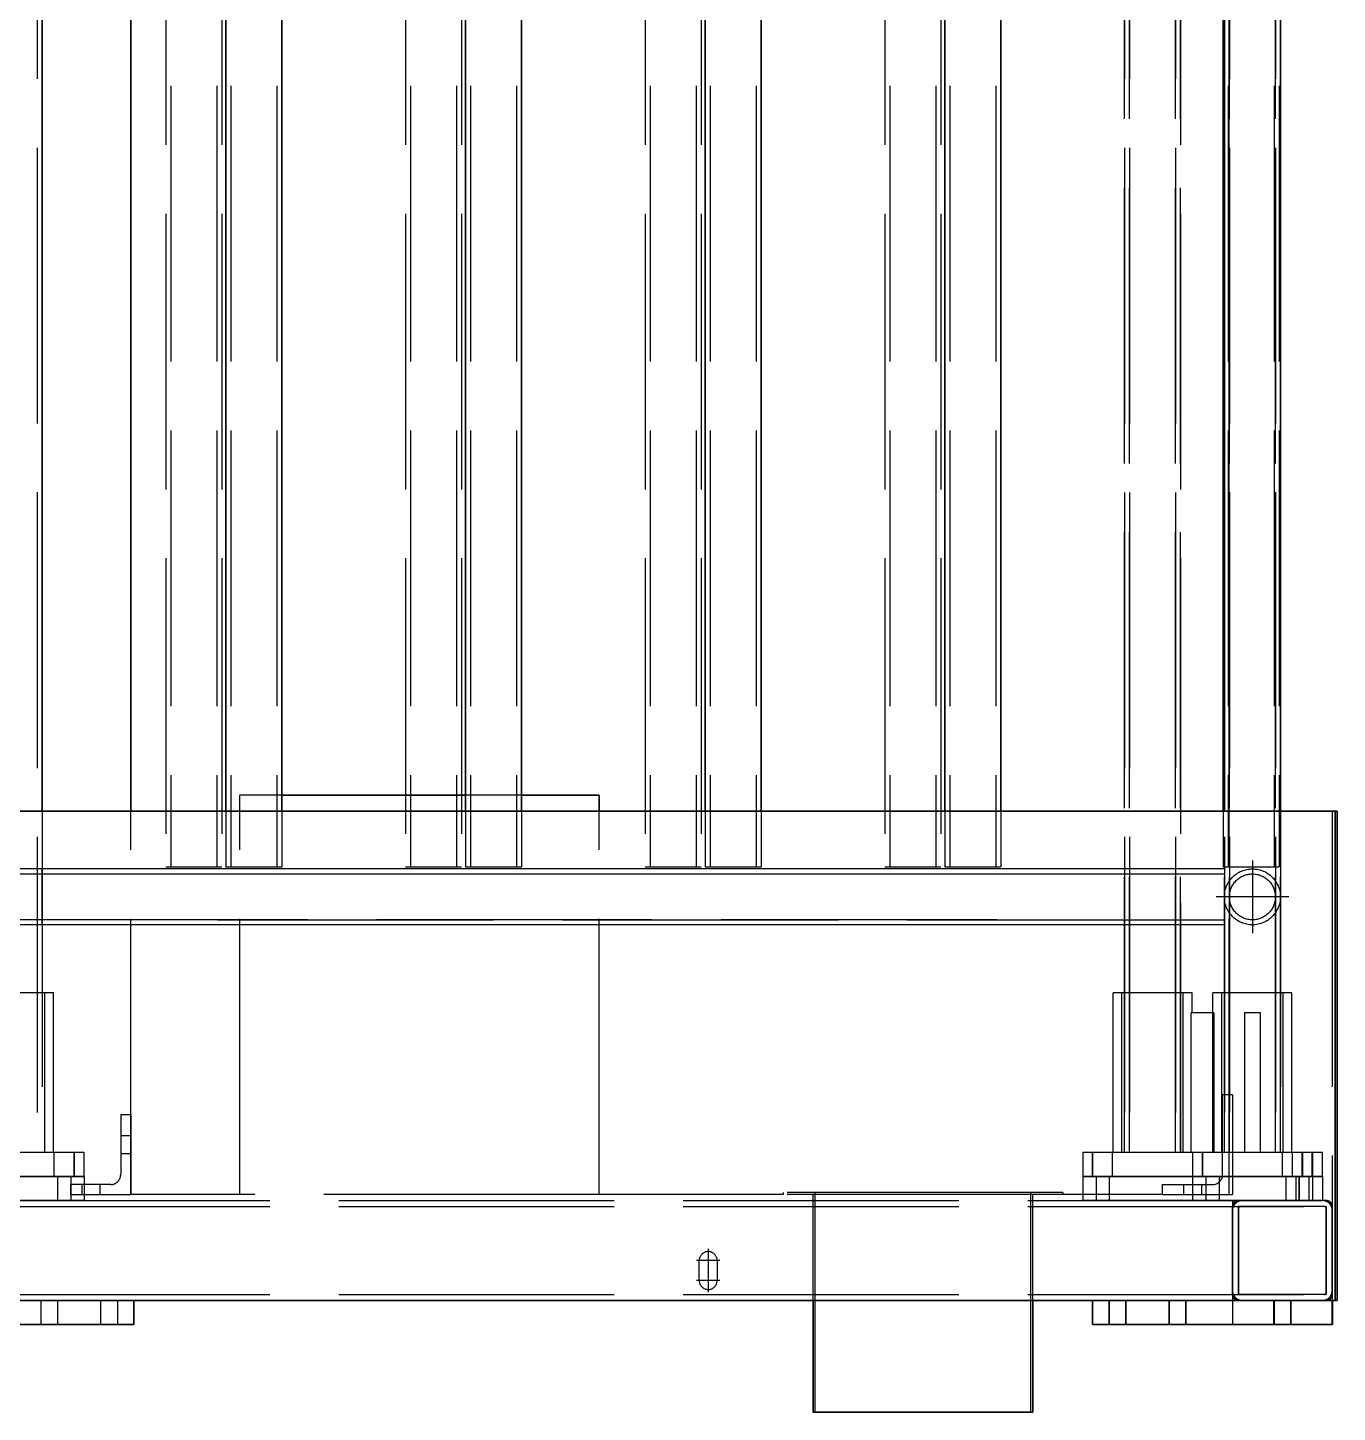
# Model space of a CAD drawing. Header units: millimetres. Extents: x -73083 to 81340, y -6859 to 6812.
# Drawn here: x -66252 to -65596, y -3102 to -2409 of the extents above; entities that cross this region are included whole.
import ezdxf

# ---------------------------------------------------------------- set-up
doc = ezdxf.new("R2010")
doc.units = ezdxf.units.MM
doc.linetypes.add('AM_ISO02W050', pattern=[7.5, 6, -1.5])
doc.linetypes.add('AM_ISO08W050', pattern=[18, 12, -1.5, 3, -1.5])
doc.layers.add('AM_7', color=2, linetype='AM_ISO08W050', lineweight=25)
doc.layers.add('AM_HID', color=1, linetype='AM_ISO02W050', lineweight=25)

msp = doc.modelspace()

# ---------------------------------------------------------------- linework, layer by layer
at = {"color": 7, "lineweight": 35, "ltscale": 23}
for p, q in [((-66152.97857, -1747.64636), (-66152.97759, -2800.67785)), ((-66124.97857, -1747.64636), (-66124.97759, -2800.67785)), ((-66032.97857, -1747.64636), (-66032.97759, -2800.67785)), ((-66004.97857, -1747.64636), (-66004.97759, -2800.67785)), ((-65912.97857, -1747.64611), (-65912.97759, -2800.67736)), ((-65884.97857, -1747.64611), (-65884.97759, -2800.67736)), ((-65792.97857, -1747.64611), (-65792.97759, -2800.67736)), ((-65764.97857, -1747.64611), (-65764.97759, -2800.67736)), ((-66200.60503, -2800.67687), (-66200.60625, -1811.66882)), ((-66244.97759, -1848.79504), (-66244.97686, -2588.6466)), ((-65653.61992, -1848.79455), (-65653.61919, -2800.67687)), ((-65652.98052, -2800.67736), (-65652.98125, -1848.79455)), ((-65652.97661, -2800.67736), (-65652.97759, -1848.79455)), ((-65624.97759, -1848.79455), (-65624.97661, -2800.67736)), ((-65624.97539, -2800.67687), (-65624.97637, -1848.7926)), ((-65624.97539, -2800.67687), (-65624.97637, -1848.7926)), ((-65624.96904, -2800.6759), (-65624.96978, -1848.79187)), ((-65624.96904, -2800.6759), (-65624.96978, -1848.79187)), ((-65624.96245, -2800.67492), (-65624.96343, -1848.79113)), ((-65624.96245, -2800.67492), (-65624.96343, -1848.79113)), ((-65624.9561, -2800.67443), (-65624.95684, -1848.7904)), ((-66244.97686, -2588.6466), (-66244.97686, -2591.1466)), ((-66244.97686, -2591.1466), (-66244.97686, -2616.1466)), ((-66244.97686, -2616.1466), (-66244.97686, -2618.6466)), ((-66244.97686, -2618.6466), (-66244.97661, -2800.67785)), ((-66032.97783, -2792.67687), (-66124.97783, -2792.67687)), ((-65965.96856, -2792.67687), (-66004.97783, -2792.67687)), ((-65965.96856, -2800.67736), (-65965.96856, -2792.67687)), ((-65597.46123, -2800.67736), (-66267.46148, -2800.67785)), ((-65596.4561, -2800.67736), (-65597.46392, -2800.67736)), ((-65597.46123, -2800.67736), (-65597.46099, -3045.67736)), ((-65596.4561, -2800.67736), (-65596.45562, -3045.67736)), ((-66267.46123, -3045.67785), (-65597.46099, -3045.67736)), ((-66198.96563, -3045.6715), (-66198.96563, -3057.6715)), ((-65858.96172, -3101.66955), (-65858.96172, -3045.67004)), ((-65748.96172, -3101.66955), (-65748.96172, -3045.67004)), ((-65718.96758, -3045.67004), (-65718.96758, -3057.67004)), ((-65598.96758, -3045.66955), (-65598.96758, -3057.66955)), ((-65598.96099, -3045.67736), (-65597.46099, -3045.67736)), ((-65598.94194, -3057.68078), (-65598.94194, -3045.68078)), ((-65596.45562, -3045.67736), (-65597.46367, -3045.67736)), ((-66198.96563, -3057.6715), (-66268.96563, -3057.67199)), ((-65598.96758, -3057.66955), (-65718.96758, -3057.67004)), ((-65718.94194, -3057.68078), (-65648.9666, -3057.68078)), ((-65598.96611, -3057.68078), (-65598.94194, -3057.68078)), ((-65748.96172, -3101.66955), (-65858.96172, -3101.66955))]:
    msp.add_line(p, q, dxfattribs=at)
at = {"layer": 'AM_7', "ltscale": 23}
for p, q in [((-65638.98027, -2825.44641), (-65638.98027, -2861.84631)), ((-65620.78032, -2843.6466), (-65657.18023, -2843.6466)), ((-65911.45562, -3019.82775), (-65911.45562, -3031.52746)), ((-65905.60576, -3025.67785), (-65917.30571, -3025.67785)), ((-65905.60576, -3035.67785), (-65917.30571, -3035.67785)), ((-65911.45562, -3029.82775), (-65911.45562, -3041.52746))]:
    msp.add_line(p, q, dxfattribs=at)
at = {"layer": 'AM_HID', "ltscale": 23}
for p, q in [((-66180.45806, -1747.67077), (-66180.45708, -2828.67102)), ((-66157.45806, -1747.67077), (-66157.45708, -2828.67053)), ((-66150.47857, -1747.64636), (-66150.47759, -2828.6466)), ((-66127.47857, -1747.64636), (-66127.47759, -2828.6466)), ((-66060.45806, -1747.67053), (-66060.45708, -2828.67053)), ((-66037.45806, -1747.67053), (-66037.45708, -2828.67053)), ((-66030.47857, -1747.64636), (-66030.47759, -2828.6466)), ((-66007.47857, -1747.64636), (-66007.47759, -2828.64611)), ((-65940.45806, -1747.67053), (-65940.45708, -2828.67053)), ((-65917.45806, -1747.67053), (-65917.45708, -2828.67053)), ((-65910.47857, -1747.64611), (-65910.47759, -2828.64611)), ((-65887.47857, -1747.64611), (-65887.47759, -2828.64611)), ((-65820.45806, -1747.67053), (-65820.45708, -2828.67053)), ((-65797.45806, -1747.67028), (-65797.45708, -2828.67053)), ((-65790.47857, -1747.64611), (-65790.47759, -2828.64611)), ((-65767.47857, -1747.64611), (-65767.47759, -2828.64611)), ((-65653.61919, -1747.64807), (-65653.61821, -2828.64807)), ((-65653.61846, -1747.6488), (-65653.61748, -2828.64855)), ((-65653.61773, -1747.64953), (-65653.61675, -2828.64953)), ((-65653.61675, -1747.65026), (-65653.61577, -2828.65051)), ((-65653.61528, -1747.65197), (-65653.61431, -2828.65197)), ((-65653.61431, -1747.6527), (-65653.61333, -2828.65295)), ((-65653.61357, -1747.65344), (-65653.6126, -2828.65344)), ((-65653.61284, -1747.65417), (-65653.61187, -2828.65441)), ((-65653.61187, -1747.65515), (-65653.61089, -2828.6549)), ((-65653.61113, -1747.65588), (-65653.61016, -2828.65588)), ((-65653.6104, -1747.65661), (-65653.60942, -2828.65637)), ((-65653.60869, -1747.65832), (-65653.60772, -2828.65832)), ((-65653.60796, -1747.65905), (-65653.60698, -2828.6593)), ((-65653.60698, -1747.65979), (-65653.60601, -2828.65979)), ((-65653.60625, -1747.66052), (-65653.60527, -2828.66076)), ((-65653.60552, -1747.66125), (-65653.60454, -2828.66125)), ((-65653.60479, -1747.66198), (-65653.60381, -2828.66223)), ((-65653.60381, -1747.66296), (-65653.60283, -2828.66271)), ((-65653.6021, -1747.66467), (-65653.60112, -2828.66467)), ((-65653.60137, -1747.6654), (-65653.60039, -2828.66516)), ((-65653.60064, -1747.66613), (-65653.59966, -2828.66613)), ((-65653.5999, -1747.66687), (-65653.59893, -2828.66711)), ((-65653.59893, -1747.6676), (-65653.59795, -2828.6676)), ((-65653.59819, -1747.66833), (-65653.59722, -2828.66857)), ((-65653.59746, -1747.66906), (-65653.59649, -2828.66906)), ((-65651.11992, -1747.64733), (-65651.11895, -2828.64709)), ((-65651.11919, -1747.64807), (-65651.11821, -2828.64807)), ((-65651.11846, -1747.6488), (-65651.11748, -2828.64855)), ((-65651.11773, -1747.64953), (-65651.11675, -2828.64953)), ((-65651.11675, -1747.65026), (-65651.11577, -2828.65051)), ((-65651.11528, -1747.65197), (-65651.11431, -2828.65197)), ((-65651.11431, -1747.6527), (-65651.11333, -2828.65295)), ((-65651.11357, -1747.65344), (-65651.1126, -2828.65344)), ((-65651.11284, -1747.65417), (-65651.11187, -2828.65441)), ((-65651.11187, -1747.65515), (-65651.11089, -2828.6549)), ((-65651.11113, -1747.65588), (-65651.11016, -2828.65588)), ((-65651.1104, -1747.65661), (-65651.10942, -2828.65637)), ((-65651.10869, -1747.65832), (-65651.10772, -2828.65832)), ((-65651.10796, -1747.65905), (-65651.10698, -2828.6593)), ((-65651.10698, -1747.65979), (-65651.10601, -2828.65979)), ((-65651.10625, -1747.66052), (-65651.10527, -2828.66076)), ((-65651.10552, -1747.66125), (-65651.10454, -2828.66125)), ((-65651.10479, -1747.66198), (-65651.10381, -2828.66223)), ((-65651.10381, -1747.66296), (-65651.10283, -2828.66271)), ((-65651.1021, -1747.66467), (-65651.10112, -2828.66467)), ((-65651.10137, -1747.6654), (-65651.10039, -2828.66516)), ((-65651.10064, -1747.66613), (-65651.09966, -2828.66613)), ((-65651.0999, -1747.66687), (-65651.09893, -2828.66711)), ((-65651.09893, -1747.6676), (-65651.09795, -2828.6676)), ((-65651.09819, -1747.66833), (-65651.09722, -2828.66857)), ((-65651.09746, -1747.66906), (-65651.09649, -2828.66906)), ((-65628.11992, -1747.64709), (-65628.11895, -2828.64709)), ((-65628.11919, -1747.64782), (-65628.11821, -2828.64807)), ((-65628.11846, -1747.6488), (-65628.11748, -2828.64855)), ((-65628.11773, -1747.64953), (-65628.11675, -2828.64953)), ((-65628.11675, -1747.65026), (-65628.11577, -2828.65002)), ((-65628.11528, -1747.65197), (-65628.11431, -2828.65197)), ((-65628.11431, -1747.6527), (-65628.11333, -2828.65246)), ((-65628.11357, -1747.65344), (-65628.1126, -2828.65344)), ((-65628.11284, -1747.65417), (-65628.11187, -2828.65441)), ((-65628.11187, -1747.6549), (-65628.11089, -2828.6549)), ((-65628.11113, -1747.65563), (-65628.11016, -2828.65588)), ((-65628.1104, -1747.65661), (-65628.10942, -2828.65637)), ((-65628.10869, -1747.65832), (-65628.10772, -2828.65832)), ((-65628.10796, -1747.65905), (-65628.10698, -2828.6593)), ((-65628.10698, -1747.65979), (-65628.10601, -2828.65979)), ((-65628.10625, -1747.66052), (-65628.10527, -2828.66027)), ((-65628.10552, -1747.66125), (-65628.10454, -2828.66125)), ((-65628.10479, -1747.66198), (-65628.10381, -2828.66223)), ((-65628.10381, -1747.66271), (-65628.10283, -2828.66271)), ((-65628.1021, -1747.66467), (-65628.10112, -2828.66467)), ((-65628.10137, -1747.6654), (-65628.10039, -2828.66516)), ((-65628.10064, -1747.66613), (-65628.09966, -2828.66613)), ((-65628.0999, -1747.66687), (-65628.09893, -2828.66711)), ((-65628.09893, -1747.6676), (-65628.09795, -2828.6676)), ((-65628.09819, -1747.66833), (-65628.09722, -2828.66809)), ((-65628.09746, -1747.66906), (-65628.09649, -2828.66906)), ((-65625.61992, -1747.64709), (-65625.61895, -2828.64709)), ((-65625.61919, -1747.64782), (-65625.61821, -2828.64807)), ((-65625.61846, -1747.6488), (-65625.61748, -2828.64855)), ((-65625.61773, -1747.64953), (-65625.61675, -2828.64953)), ((-65625.61675, -1747.65026), (-65625.61577, -2828.65002)), ((-65625.61528, -1747.65197), (-65625.61431, -2828.65197)), ((-65625.61431, -1747.6527), (-65625.61333, -2828.65246)), ((-65625.61357, -1747.65344), (-65625.6126, -2828.65344)), ((-65625.61284, -1747.65417), (-65625.61187, -2828.65441)), ((-65625.61187, -1747.6549), (-65625.61089, -2828.6549)), ((-65625.61113, -1747.65563), (-65625.61016, -2828.65588)), ((-65625.6104, -1747.65661), (-65625.60942, -2828.65637)), ((-65625.60869, -1747.65832), (-65625.60772, -2828.65832)), ((-65625.60796, -1747.65905), (-65625.60698, -2828.6593)), ((-65625.60698, -1747.65979), (-65625.60601, -2828.65979)), ((-65625.60625, -1747.66052), (-65625.60527, -2828.66027)), ((-65625.60552, -1747.66125), (-65625.60454, -2828.66125)), ((-65625.60479, -1747.66198), (-65625.60381, -2828.66223)), ((-65625.60381, -1747.66271), (-65625.60283, -2828.66271)), ((-65625.6021, -1747.66467), (-65625.60112, -2828.66467)), ((-65625.60137, -1747.6654), (-65625.60039, -2828.66516)), ((-65625.60064, -1747.66613), (-65625.59966, -2828.66613)), ((-65625.5999, -1747.66687), (-65625.59893, -2828.66711)), ((-65625.59893, -1747.6676), (-65625.59795, -2828.6676)), ((-65625.59819, -1747.66833), (-65625.59722, -2828.66809)), ((-65625.59746, -1747.66906), (-65625.59649, -2828.66906)), ((-66247.47759, -1778.6466), (-66247.47661, -2971.6466)), ((-65702.95708, -1778.67028), (-65702.95586, -2971.67004)), ((-65700.45708, -1778.67028), (-65700.45586, -2971.67004)), ((-65700.45586, -2971.67004), (-65700.45708, -1778.67028)), ((-65677.45708, -1778.67028), (-65677.45586, -2971.67004)), ((-65677.45586, -2971.67004), (-65677.45708, -1778.67028)), ((-65674.95586, -2971.67004), (-65674.95708, -1778.67028)), ((-65652.97759, -1778.64587), (-65652.97637, -2971.64611)), ((-65652.97539, -2971.651), (-65652.97637, -1778.651)), ((-65652.97515, -2971.65148), (-65652.97637, -1778.65124)), ((-65652.9688, -2971.65734), (-65652.97002, -1778.65734)), ((-65652.9688, -2971.65734), (-65652.96978, -1778.65759)), ((-65652.96245, -2971.66369), (-65652.96343, -1778.66369)), ((-65652.96221, -2971.66418), (-65652.96343, -1778.66394)), ((-65652.95586, -2971.67004), (-65652.95708, -1778.66979)), ((-65650.48027, -2971.6466), (-65650.48125, -1778.64636)), ((-65650.47759, -1778.64587), (-65650.47637, -2971.64611)), ((-65650.47637, -2971.64611), (-65650.47759, -1778.64587)), ((-65650.47539, -2971.651), (-65650.47637, -1778.651)), ((-65650.47515, -2971.65148), (-65650.47637, -1778.65124)), ((-65650.4688, -2971.65734), (-65650.47002, -1778.65734)), ((-65650.4688, -2971.65734), (-65650.46978, -1778.65759)), ((-65650.46245, -2971.66369), (-65650.46343, -1778.66369)), ((-65650.46221, -2971.66418), (-65650.46343, -1778.66394)), ((-65650.45586, -2971.67004), (-65650.45708, -1778.66979)), ((-65627.48027, -2971.64611), (-65627.48125, -1778.64636)), ((-65627.47759, -1778.64587), (-65627.47637, -2971.64611)), ((-65627.47637, -2971.64611), (-65627.47759, -1778.64587)), ((-65627.47539, -2971.651), (-65627.47637, -1778.651)), ((-65627.47515, -2971.65148), (-65627.47637, -1778.65124)), ((-65627.4688, -2971.65734), (-65627.47002, -1778.65734)), ((-65627.4688, -2971.65734), (-65627.46978, -1778.65759)), ((-65627.46245, -2971.66369), (-65627.46343, -1778.66345)), ((-65627.46221, -2971.66418), (-65627.46343, -1778.66394)), ((-65627.45586, -2971.67004), (-65627.45708, -1778.66979)), ((-65624.98027, -2971.64611), (-65624.98125, -1778.64636)), ((-65624.97637, -2971.64611), (-65624.97759, -1778.64587)), ((-66182.95806, -1811.66687), (-66182.95708, -2828.67102)), ((-66154.95806, -1811.66687), (-66154.95708, -2828.67053)), ((-66062.95806, -1811.66662), (-66062.95708, -2828.67053)), ((-66034.95806, -1811.66662), (-66034.95708, -2828.67053)), ((-65942.95806, -1811.66638), (-65942.95708, -2828.67053)), ((-65914.95806, -1811.66638), (-65914.95708, -2828.67053)), ((-65822.95806, -1811.66638), (-65822.95708, -2828.67053)), ((-65794.95806, -1811.66638), (-65794.95708, -2828.67053)), ((-65702.95586, -2971.67004), (-65702.95684, -1811.66613)), ((-65674.95684, -1811.66613), (-65674.95586, -2971.67004)), ((-65650.60479, -2992.66809), (-65650.60625, -1811.66809)), ((-66145.9688, -2992.67687), (-66145.96856, -2792.67687)), ((-66124.97783, -2792.67687), (-66145.96856, -2792.67687)), ((-66004.97783, -2792.67687), (-66032.97783, -2792.67687)), ((-66244.97661, -2800.67785), (-66244.97661, -2971.6466)), ((-66200.60479, -2992.66906), (-66200.60503, -2800.67687)), ((-66152.97759, -2800.67785), (-66152.97759, -2828.6466)), ((-66124.97759, -2800.67785), (-66124.97759, -2828.6466)), ((-66032.97759, -2800.67785), (-66032.97759, -2828.6466)), ((-66004.97759, -2800.67785), (-66004.97759, -2828.64611)), ((-65965.9688, -2992.67687), (-65965.96856, -2800.67736)), ((-65912.97759, -2800.67736), (-65912.97759, -2828.64611)), ((-65884.97759, -2800.67736), (-65884.97759, -2828.64611)), ((-65792.97759, -2800.67736), (-65792.97759, -2828.64611)), ((-65764.97759, -2800.67736), (-65764.97759, -2828.64611)), ((-65653.61919, -2800.67687), (-65653.61895, -2828.64709)), ((-65652.98027, -2971.6466), (-65652.98052, -2800.67736)), ((-65652.97637, -2971.64611), (-65652.97661, -2800.67736)), ((-65624.97661, -2800.67736), (-65624.97637, -2971.64611)), ((-65624.97515, -2971.65148), (-65624.97539, -2800.67687)), ((-65624.97539, -2971.651), (-65624.97539, -2800.67687)), ((-65624.9688, -2971.65734), (-65624.96904, -2800.6759)), ((-65624.9688, -2971.65734), (-65624.96904, -2800.6759)), ((-65624.96221, -2971.66418), (-65624.96245, -2800.67492)), ((-65624.96245, -2971.66369), (-65624.96245, -2800.67492)), ((-65624.95586, -2971.67004), (-65624.9561, -2800.67443)), ((-65598.96123, -2800.67736), (-65597.46123, -2800.67736)), ((-65598.96123, -2800.67736), (-65598.96099, -3045.67736)), ((-65597.46123, -2800.67736), (-65597.46099, -3045.67736)), ((-66634.9561, -2832.17102), (-66156.9561, -2832.17102)), ((-65702.9561, -2829.67004), (-66272.9793, -2829.67102)), ((-65652.97661, -2829.64611), (-66244.97661, -2829.6466)), ((-66244.97661, -2836.93469), (-66244.97661, -2829.6466)), ((-66244.97661, -2832.1466), (-65766.97661, -2832.14611)), ((-66244.97661, -2855.1466), (-66244.97661, -2832.1466)), ((-66182.95708, -2828.67102), (-66154.95708, -2828.67053)), ((-66156.9561, -2832.17102), (-65702.9561, -2832.17004)), ((-66152.97759, -2828.6466), (-66124.97759, -2828.6466)), ((-66062.95708, -2828.67053), (-66034.95708, -2828.67053)), ((-66032.97759, -2828.6466), (-66004.97759, -2828.64611)), ((-65942.95708, -2828.67053), (-65914.95708, -2828.67053)), ((-65912.97759, -2828.64611), (-65884.97759, -2828.64611)), ((-65822.95708, -2828.67053), (-65794.95708, -2828.67053)), ((-65792.97759, -2828.64611), (-65764.97759, -2828.64611)), ((-65766.97661, -2832.14611), (-65652.97661, -2832.14611)), ((-65702.9561, -2829.67004), (-65702.9561, -2836.95812)), ((-65653.61895, -2828.64709), (-65639.61919, -2828.64709)), ((-65652.97661, -2829.64611), (-65652.97661, -2836.93371)), ((-65639.61919, -2828.64709), (-65625.61895, -2828.64709)), ((-66244.97661, -2857.6466), (-66244.97661, -2836.93469)), ((-65702.9561, -2836.95812), (-65702.9561, -2857.67004)), ((-65652.97661, -2836.93371), (-65652.97661, -2857.64611)), ((-66156.9561, -2855.17102), (-66634.9561, -2855.17102)), ((-65766.97661, -2855.14611), (-66244.97661, -2855.1466)), ((-66156.9561, -2855.17102), (-65702.9561, -2855.17004)), ((-65766.97661, -2855.14611), (-65652.97661, -2855.14611)), ((-65702.9561, -2857.67004), (-66272.9793, -2857.67102)), ((-65652.97661, -2857.64611), (-66244.97661, -2857.6466)), ((-66239.22661, -2891.67004), (-66258.97661, -2891.67053)), ((-66243.62651, -2971.67053), (-66243.62651, -2891.67053)), ((-66239.22661, -2971.67004), (-66239.22661, -2891.67004)), ((-65688.9561, -2891.66955), (-65708.70586, -2891.66955)), ((-65708.70586, -2971.66955), (-65708.70586, -2891.66955)), ((-65704.30596, -2971.66955), (-65704.30596, -2891.66955)), ((-65669.20586, -2891.66955), (-65688.9561, -2891.66955)), ((-65673.60601, -2971.66955), (-65673.60601, -2891.66955)), ((-65669.20586, -2901.66955), (-65669.20586, -2891.66955)), ((-65658.72539, -2971.66809), (-65658.72539, -2891.66809)), ((-65658.7127, -2891.66809), (-65658.72539, -2891.66809)), ((-65658.72515, -2971.66857), (-65658.72539, -2891.66857)), ((-65658.7188, -2971.66809), (-65658.7188, -2891.66809)), ((-65658.7188, -2971.66857), (-65658.7188, -2891.66857)), ((-65658.71245, -2971.66809), (-65658.71245, -2891.66809)), ((-65658.71221, -2971.66809), (-65658.71245, -2891.66809)), ((-65658.71148, -2971.67004), (-65658.71148, -2891.67004)), ((-65658.71123, -2971.67004), (-65658.71123, -2891.67004)), ((-65619.21123, -2891.67004), (-65658.71123, -2891.67004)), ((-65658.70586, -2901.66955), (-65658.70586, -2891.66955)), ((-65654.32524, -2971.66809), (-65654.32549, -2891.66809)), ((-65654.32524, -2971.66857), (-65654.32524, -2891.66857)), ((-65654.3189, -2971.66809), (-65654.3189, -2891.66809)), ((-65654.3189, -2971.66857), (-65654.3189, -2891.66857)), ((-65654.31231, -2971.66809), (-65654.31255, -2891.66809)), ((-65654.31231, -2971.66809), (-65654.31231, -2891.66809)), ((-65654.31133, -2971.67004), (-65654.31157, -2891.67004)), ((-65654.31133, -2971.67004), (-65654.31133, -2891.67004)), ((-65654.30596, -2971.66955), (-65654.30596, -2891.66955)), ((-65623.62529, -2971.66809), (-65623.62529, -2891.66809)), ((-65623.62529, -2971.66857), (-65623.62529, -2891.66857)), ((-65623.61895, -2971.66809), (-65623.61895, -2891.66809)), ((-65623.6187, -2971.66857), (-65623.61895, -2891.66857)), ((-65623.61235, -2971.66809), (-65623.61235, -2891.66809)), ((-65623.61235, -2971.66809), (-65623.61235, -2891.66809)), ((-65623.61138, -2971.67004), (-65623.61138, -2891.67004)), ((-65623.61138, -2971.67004), (-65623.61138, -2891.67004)), ((-65623.60601, -2971.66955), (-65623.60601, -2891.66955)), ((-65619.22539, -2971.66809), (-65619.22539, -2891.66809)), ((-65619.22515, -2971.66857), (-65619.22539, -2891.66857)), ((-65619.2188, -2971.66809), (-65619.2188, -2891.66809)), ((-65619.2188, -2971.66857), (-65619.2188, -2891.66857)), ((-65619.21245, -2971.66809), (-65619.21245, -2891.66809)), ((-65619.21221, -2971.66809), (-65619.21245, -2891.66809)), ((-65619.21148, -2971.67004), (-65619.21148, -2891.67004)), ((-65619.21123, -2971.67004), (-65619.21123, -2891.67004)), ((-65619.20586, -2971.66955), (-65619.20586, -2891.66955)), ((-65658.29668, -2901.66955), (-65669.61528, -2901.66955)), ((-65669.61528, -2971.66955), (-65669.61528, -2901.66955)), ((-65669.61528, -2971.66955), (-65669.61528, -2901.66955)), ((-65658.29668, -2901.66955), (-65658.29668, -2971.66955)), ((-65658.29668, -2971.66955), (-65658.29668, -2901.66955)), ((-65642.97539, -2901.66809), (-65642.97539, -2971.66809)), ((-65642.96196, -2901.66809), (-65642.97539, -2901.66809)), ((-65642.96148, -2901.67004), (-65642.96123, -2971.67004)), ((-65634.96148, -2901.67004), (-65642.96148, -2901.67004)), ((-65634.97539, -2971.66809), (-65634.97539, -2901.66809)), ((-65634.96123, -2971.67004), (-65634.96148, -2901.67004)), ((-65653.94072, -2982.67736), (-65653.94072, -2942.67736)), ((-65648.94072, -2942.67736), (-65653.94072, -2942.67736)), ((-65648.94072, -2942.67736), (-65648.94072, -2992.67736)), ((-66205.60527, -2952.67639), (-66205.60527, -2982.67639)), ((-66200.60527, -2952.67639), (-66205.60527, -2952.67639)), ((-66200.60527, -2952.67639), (-66200.60527, -2992.67639)), ((-66205.60527, -2963.17639), (-66200.60527, -2963.17639)), ((-66205.60527, -2963.17639), (-66200.60527, -2963.17639)), ((-66244.97661, -2971.6466), (-66272.97661, -2971.6466)), ((-66228.97661, -2971.67004), (-66268.96148, -2971.67053)), ((-66243.62651, -2971.67053), (-66258.97661, -2971.67053)), ((-66238.97661, -2983.67004), (-66238.97661, -2971.67004)), ((-66238.97661, -2983.67004), (-66238.97661, -2971.67004)), ((-66223.97661, -2971.67004), (-66228.97661, -2971.67004)), ((-66228.97661, -2971.67004), (-66228.97661, -2983.67004)), ((-66228.97637, -2983.67004), (-66228.97661, -2971.67004)), ((-66228.97661, -2983.67004), (-66228.97661, -2971.67004)), ((-66228.97661, -2983.67004), (-66228.97661, -2971.67004)), ((-66223.97661, -2983.67004), (-66223.97661, -2971.67004)), ((-66205.60527, -2972.17639), (-66200.60527, -2972.17639)), ((-66205.60527, -2972.17639), (-66200.60527, -2972.17639)), ((-65718.95586, -2971.66955), (-65723.95586, -2971.66955)), ((-65723.95586, -2971.66955), (-65723.95586, -2983.66955)), ((-65668.96416, -2971.66955), (-65718.95586, -2971.66955)), ((-65718.95586, -2983.66955), (-65718.95586, -2971.66955)), ((-65718.95586, -2983.66955), (-65718.95586, -2971.66955)), ((-65718.95586, -2971.67004), (-65718.95586, -2983.67004)), ((-65718.95586, -2983.67004), (-65718.95586, -2971.67004)), ((-65708.95586, -2983.66955), (-65708.95586, -2971.66955)), ((-65708.95586, -2983.67004), (-65708.95586, -2971.67004)), ((-65688.95586, -2971.66955), (-65704.30596, -2971.66955)), ((-65674.95586, -2971.67004), (-65702.95586, -2971.67004)), ((-65673.60601, -2971.66955), (-65688.95586, -2971.66955)), ((-65668.96196, -2971.66809), (-65668.97539, -2971.66809)), ((-65668.97539, -2971.66809), (-65668.97539, -2983.66809)), ((-65663.96123, -2971.67004), (-65668.96123, -2971.67004)), ((-65668.96123, -2971.67004), (-65668.96123, -2983.67004)), ((-65663.97539, -2983.66809), (-65663.97539, -2971.66809)), ((-65663.97539, -2983.66809), (-65663.97539, -2971.66809)), ((-65663.97515, -2971.66857), (-65663.97515, -2983.66857)), ((-65663.97515, -2983.66857), (-65663.97515, -2971.66857)), ((-65663.9688, -2983.66809), (-65663.9688, -2971.66809)), ((-65663.9688, -2983.66809), (-65663.9688, -2971.66809)), ((-65663.9688, -2971.66857), (-65663.9688, -2983.66857)), ((-65663.9688, -2983.66857), (-65663.9688, -2971.66857)), ((-65663.96245, -2983.66809), (-65663.96245, -2971.66809)), ((-65663.96245, -2983.66809), (-65663.96245, -2971.66809)), ((-65663.96221, -2971.66857), (-65663.96221, -2983.66857)), ((-65663.96221, -2983.66857), (-65663.96221, -2971.66857)), ((-65663.96148, -2971.67004), (-65663.96148, -2983.67004)), ((-65663.96148, -2983.67004), (-65663.96148, -2971.67004)), ((-65613.96123, -2971.67004), (-65663.96123, -2971.67004)), ((-65663.96123, -2983.67004), (-65663.96123, -2971.67004)), ((-65663.96123, -2983.67004), (-65663.96123, -2971.67004)), ((-65623.61138, -2971.67004), (-65654.31133, -2971.67004)), ((-65653.97539, -2983.66809), (-65653.97539, -2971.66809)), ((-65653.97515, -2983.66857), (-65653.97515, -2971.66857)), ((-65653.9688, -2983.66809), (-65653.9688, -2971.66809)), ((-65653.9688, -2983.66857), (-65653.9688, -2971.66857)), ((-65653.96245, -2983.66809), (-65653.96245, -2971.66809)), ((-65653.96221, -2983.66857), (-65653.96221, -2971.66857)), ((-65653.96148, -2983.67004), (-65653.96148, -2971.67004)), ((-65653.96123, -2983.67004), (-65653.96123, -2971.67004)), ((-65624.97637, -2971.64611), (-65652.97637, -2971.64611)), ((-65623.97539, -2983.66809), (-65623.97539, -2971.66809)), ((-65623.97515, -2983.66857), (-65623.97515, -2971.66857)), ((-65623.9688, -2983.66809), (-65623.9688, -2971.66809)), ((-65623.9688, -2983.66857), (-65623.9688, -2971.66857)), ((-65623.96245, -2983.66809), (-65623.96245, -2971.66809)), ((-65623.96221, -2983.66857), (-65623.96221, -2971.66857)), ((-65623.96148, -2983.67004), (-65623.96148, -2971.67004)), ((-65623.96123, -2983.67004), (-65623.96123, -2971.67004)), ((-65618.95586, -2983.66955), (-65618.95586, -2971.66955)), ((-65618.95586, -2983.66955), (-65618.95586, -2971.66955)), ((-65613.97539, -2971.66809), (-65613.97539, -2983.66809)), ((-65613.97539, -2983.66809), (-65613.97539, -2971.66809)), ((-65613.97515, -2983.66857), (-65613.97515, -2971.66857)), ((-65613.97515, -2983.66857), (-65613.97515, -2971.66857)), ((-65613.9688, -2971.66809), (-65613.9688, -2983.66809)), ((-65613.9688, -2983.66809), (-65613.9688, -2971.66809)), ((-65613.9688, -2983.66857), (-65613.9688, -2971.66857)), ((-65613.9688, -2983.66857), (-65613.9688, -2971.66857)), ((-65613.96245, -2971.66809), (-65613.96245, -2983.66809)), ((-65613.96245, -2983.66809), (-65613.96245, -2971.66809)), ((-65613.96221, -2983.66857), (-65613.96221, -2971.66857)), ((-65613.96221, -2983.66857), (-65613.96221, -2971.66857)), ((-65613.96148, -2983.67004), (-65613.96148, -2971.67004)), ((-65613.96148, -2983.67004), (-65613.96148, -2971.67004)), ((-65608.96123, -2971.67004), (-65613.96123, -2971.67004)), ((-65613.96123, -2971.67004), (-65613.96123, -2983.67004)), ((-65613.96123, -2983.67004), (-65613.96123, -2971.67004)), ((-65608.97539, -2983.66809), (-65608.97539, -2971.66809)), ((-65608.96123, -2983.67004), (-65608.96123, -2971.67004)), ((-65603.95586, -2971.66955), (-65608.95586, -2971.66955)), ((-65608.95586, -2971.66955), (-65608.95586, -2983.66955)), ((-65608.95586, -2983.66955), (-65608.95586, -2971.66955)), ((-65608.95586, -2983.66955), (-65608.95586, -2971.66955)), ((-65608.95586, -2983.67004), (-65608.95586, -2971.67004)), ((-65603.95586, -2983.66955), (-65603.95586, -2971.66955)), ((-66223.96025, -2983.67004), (-66268.96148, -2983.67053)), ((-66268.96148, -2983.67053), (-66228.97661, -2983.67004)), ((-66237.28374, -2983.67053), (-66237.28374, -2995.67053)), ((-66237.28374, -2983.67053), (-66237.28374, -2995.67053)), ((-66230.63677, -2983.67053), (-66230.63677, -2995.67053)), ((-66230.63677, -2983.67053), (-66230.63677, -2995.67053)), ((-66228.97661, -2983.67004), (-66223.97661, -2983.67004)), ((-66223.96025, -2983.67004), (-66223.96025, -2995.67004)), ((-65723.95586, -2983.66955), (-65718.95586, -2983.66955)), ((-65723.95586, -2983.69152), (-65723.95586, -2995.69152)), ((-65603.95586, -2983.69152), (-65723.95586, -2983.69152)), ((-65718.95586, -2983.66955), (-65668.96392, -2983.66955)), ((-65717.27935, -2983.69152), (-65717.27935, -2995.69152)), ((-65717.27935, -2983.69201), (-65717.27935, -2995.69201)), ((-65710.63237, -2983.69152), (-65710.63237, -2995.69152)), ((-65710.63237, -2983.69201), (-65710.63237, -2995.69201)), ((-65668.97539, -2983.66809), (-65668.96196, -2983.66809)), ((-65668.96123, -2983.67004), (-65668.96123, -2995.67004)), ((-65668.96123, -2983.67004), (-65608.96123, -2983.67004)), ((-65668.96123, -2983.67004), (-65663.96123, -2983.67004)), ((-65663.96123, -2983.67004), (-65613.96123, -2983.67004)), ((-65662.29326, -2983.68566), (-65662.29326, -2995.68566)), ((-65662.29302, -2983.68566), (-65662.29302, -2995.68566)), ((-65662.29009, -2983.68029), (-65662.29009, -2995.68029)), ((-65662.28984, -2983.68029), (-65662.28984, -2995.68029)), ((-65662.28716, -2983.67492), (-65662.28716, -2995.67492)), ((-65662.28691, -2983.67492), (-65662.28691, -2995.67492)), ((-65662.28496, -2983.67004), (-65662.28496, -2995.67004)), ((-65662.28472, -2983.67004), (-65662.28472, -2995.67004)), ((-65655.64629, -2983.68566), (-65655.64629, -2995.68566)), ((-65655.6458, -2983.68566), (-65655.6458, -2995.68566)), ((-65655.64312, -2983.68029), (-65655.64312, -2995.68029)), ((-65655.64287, -2983.68029), (-65655.64287, -2995.68029)), ((-65655.64019, -2983.67492), (-65655.64019, -2995.67492)), ((-65655.63994, -2983.67492), (-65655.63994, -2995.67492)), ((-65655.63799, -2983.67004), (-65655.63799, -2995.67004)), ((-65655.63774, -2983.67004), (-65655.63774, -2995.67004)), ((-65622.29326, -2983.68566), (-65622.29326, -2995.68566)), ((-65622.29302, -2983.68566), (-65622.29302, -2995.68566)), ((-65622.29009, -2983.68029), (-65622.29009, -2995.68029)), ((-65622.28984, -2983.68029), (-65622.28984, -2995.68029)), ((-65622.28716, -2983.67492), (-65622.28716, -2995.67492)), ((-65622.28691, -2983.67492), (-65622.28691, -2995.67492)), ((-65622.28496, -2983.67004), (-65622.28496, -2995.67004)), ((-65622.28472, -2983.67004), (-65622.28472, -2995.67004)), ((-65617.27935, -2983.69152), (-65617.27935, -2995.69152)), ((-65617.27935, -2983.69201), (-65617.27935, -2995.69201)), ((-65615.64629, -2983.68566), (-65615.64629, -2995.68566)), ((-65615.6458, -2983.68566), (-65615.6458, -2995.68566)), ((-65615.64312, -2983.68029), (-65615.64312, -2995.68029)), ((-65615.64287, -2983.68029), (-65615.64287, -2995.68029)), ((-65615.64019, -2983.67492), (-65615.64019, -2995.67492)), ((-65615.63994, -2983.67492), (-65615.63994, -2995.67492)), ((-65615.63799, -2983.67004), (-65615.63799, -2995.67004)), ((-65615.63774, -2983.67004), (-65615.63774, -2995.67004)), ((-65613.96123, -2983.67004), (-65608.96123, -2983.67004)), ((-65610.63237, -2983.69152), (-65610.63237, -2995.69152)), ((-65610.63237, -2983.69201), (-65610.63237, -2995.69201)), ((-65608.96123, -2983.67004), (-65608.96123, -2995.67004)), ((-65608.95586, -2983.66955), (-65603.95586, -2983.66955)), ((-65603.95586, -2983.69152), (-65603.95586, -2995.69152)), ((-66210.60527, -2987.67639), (-66230.60527, -2987.67639)), ((-66230.60527, -2992.67639), (-66230.60527, -2987.67639)), ((-66230.60527, -2992.67639), (-66200.60527, -2992.67639)), ((-66225.10527, -2987.67639), (-66225.10527, -2992.67639)), ((-66216.10527, -2987.67639), (-66216.10527, -2992.67639)), ((-66145.96929, -2992.66906), (-66200.60479, -2992.66906)), ((-65965.9688, -2992.67687), (-66145.9688, -2992.67687)), ((-65873.96221, -2992.66857), (-65965.96904, -2992.66857)), ((-65873.96172, -2991.66955), (-65873.96172, -2992.66955)), ((-65733.96172, -2991.66955), (-65873.96172, -2991.66955)), ((-65733.96172, -2992.66955), (-65873.96172, -2992.66955)), ((-65858.96172, -3045.67004), (-65858.96172, -2992.66955)), ((-65857.96172, -3101.66955), (-65857.96172, -2991.66955)), ((-65749.96172, -3101.66955), (-65749.96172, -2991.66955)), ((-65748.96172, -3045.67004), (-65748.96172, -2992.66955)), ((-65733.96172, -2991.66955), (-65733.96172, -2992.66955)), ((-65683.94146, -2992.66809), (-65733.96172, -2992.66809)), ((-65683.94072, -2992.67687), (-65683.94072, -2987.67687)), ((-65683.94072, -2987.67687), (-65658.94072, -2987.67687)), ((-65683.94072, -2992.67687), (-65648.94072, -2992.67736)), ((-65673.44072, -2987.67687), (-65673.44072, -2992.67687)), ((-65673.44072, -2987.67687), (-65673.44072, -2992.67687)), ((-65664.44072, -2987.67687), (-65664.44072, -2992.67687)), ((-65664.44072, -2987.67687), (-65664.44072, -2992.67687)), ((-66268.96367, -2995.67199), (-65603.96367, -2995.66955)), ((-66268.96367, -2998.67199), (-65601.96367, -2998.66955)), ((-66223.96025, -2995.67004), (-66268.96148, -2995.67053)), ((-65603.95586, -2995.69152), (-65723.95586, -2995.69152)), ((-65668.96123, -2995.67004), (-65608.96123, -2995.67004)), ((-65648.96904, -3040.67004), (-65648.96929, -3000.67004)), ((-65648.9644, -2995.67004), (-65648.9644, -3000.67004)), ((-65648.9644, -3000.67004), (-65648.9644, -3040.67004)), ((-65648.96367, -3040.67004), (-65648.96367, -3000.67004)), ((-65648.96123, -3000.67004), (-65648.96123, -3040.67004)), ((-65648.9583, -3042.67102), (-65648.9583, -2998.67102)), ((-65648.95586, -2999.6759), (-65648.95586, -3041.6759)), ((-65645.96904, -3042.67004), (-65645.96929, -2998.67004)), ((-65645.96367, -3042.67004), (-65645.96367, -2998.67004)), ((-65601.96123, -2998.66955), (-65645.96123, -2998.67004)), ((-65645.96123, -2998.67004), (-65645.96123, -3042.67004)), ((-65645.9583, -3042.67102), (-65645.9583, -2998.67102)), ((-65601.95781, -2998.67687), (-65645.95781, -2998.67687)), ((-65645.95586, -2999.6759), (-65645.95586, -3041.6759)), ((-65643.96123, -2995.67004), (-65603.96123, -2995.66955)), ((-65601.95781, -2995.67687), (-65608.9666, -2995.67687)), ((-65601.95855, -2995.67102), (-65603.96514, -2995.67102)), ((-65601.96929, -3042.67004), (-65601.96929, -2998.67004)), ((-65601.96343, -3042.66955), (-65601.96367, -2998.66955)), ((-65601.96123, -2998.66955), (-65601.96123, -3042.66955)), ((-65601.95855, -3042.67102), (-65601.95855, -2998.67102)), ((-65601.95586, -2999.6759), (-65601.95586, -3041.6759)), ((-65598.96929, -3000.67004), (-65598.96929, -3040.67004)), ((-65598.96367, -3000.66955), (-65598.96343, -3040.66955)), ((-65598.96123, -3040.66955), (-65598.96123, -3000.66955)), ((-65598.95855, -3042.67053), (-65598.95855, -2998.67053)), ((-65598.95586, -2999.6759), (-65598.95586, -3041.6759)), ((-65915.95562, -3035.67785), (-65915.95562, -3025.67785)), ((-65906.95562, -3025.67785), (-65906.95562, -3035.67785)), ((-66268.96343, -3042.67199), (-65601.96343, -3042.66955)), ((-65648.9644, -3040.67004), (-65648.9644, -3045.67004)), ((-65601.96123, -3042.66955), (-65645.96123, -3042.67004)), ((-65601.95781, -3042.67687), (-65645.95781, -3042.67687)), ((-65601.95781, -3042.67687), (-65601.95586, -3042.68762)), ((-66198.96563, -3045.6715), (-66268.96563, -3045.67199)), ((-66245.65361, -3045.67199), (-66245.65361, -3057.67199)), ((-66237.27764, -3045.67199), (-66237.27764, -3057.67199)), ((-66215.65361, -3045.6715), (-66215.65361, -3057.6715)), ((-66207.27764, -3045.6715), (-66207.27764, -3057.6715)), ((-65718.95586, -3045.67541), (-65718.95586, -3057.67541)), ((-65718.94194, -3057.68078), (-65718.94194, -3045.68078)), ((-65710.66436, -3057.67297), (-65710.6646, -3045.67297)), ((-65710.65557, -3045.67004), (-65710.65557, -3057.67004)), ((-65710.64385, -3045.6759), (-65710.64385, -3057.6759)), ((-65710.64385, -3045.6759), (-65710.64385, -3057.6759)), ((-65710.62993, -3057.68078), (-65710.62993, -3045.68078)), ((-65702.28838, -3057.67297), (-65702.28862, -3045.67297)), ((-65702.27959, -3045.67004), (-65702.27959, -3057.67004)), ((-65702.26787, -3045.6759), (-65702.26787, -3057.6759)), ((-65702.26787, -3045.6759), (-65702.26787, -3057.6759)), ((-65702.25396, -3057.68078), (-65702.25396, -3045.68078)), ((-65680.66436, -3057.67297), (-65680.6646, -3045.67297)), ((-65680.65557, -3045.67004), (-65680.65557, -3057.67004)), ((-65680.64385, -3045.6759), (-65680.64385, -3057.6759)), ((-65680.64385, -3045.6759), (-65680.64385, -3057.6759)), ((-65680.62993, -3057.68078), (-65680.62993, -3045.68078)), ((-65672.28838, -3057.67297), (-65672.28862, -3045.67297)), ((-65672.27959, -3045.67004), (-65672.27959, -3057.67004)), ((-65672.26787, -3045.6759), (-65672.26787, -3057.6759)), ((-65672.26787, -3045.6759), (-65672.26787, -3057.6759)), ((-65672.25396, -3057.68078), (-65672.25396, -3045.68078)), ((-65648.96782, -3045.67004), (-65648.96758, -3057.67004)), ((-65601.95781, -3045.67687), (-65645.95781, -3045.67687)), ((-65628.16411, -3057.67297), (-65628.16411, -3045.67297)), ((-65628.16411, -3057.67297), (-65628.16411, -3045.67297)), ((-65628.15606, -3045.66955), (-65628.15606, -3057.66955)), ((-65628.15606, -3045.66955), (-65628.15606, -3057.66955)), ((-65628.15361, -3045.67297), (-65628.15361, -3057.67297)), ((-65628.15337, -3045.67297), (-65628.15337, -3057.67297)), ((-65619.78814, -3057.67297), (-65619.78814, -3045.67297)), ((-65619.78814, -3057.67297), (-65619.78814, -3045.67297)), ((-65619.78008, -3045.66955), (-65619.78008, -3057.66955)), ((-65619.78008, -3045.66955), (-65619.78008, -3057.66955)), ((-65619.77764, -3045.67297), (-65619.77764, -3057.67297)), ((-65619.77739, -3045.67297), (-65619.77739, -3057.67297)), ((-65598.95586, -3045.67541), (-65598.95586, -3057.67541))]:
    msp.add_line(p, q, dxfattribs=at)
for radius in [14, 11.5]:
    msp.add_circle((-65638.98027, -2843.6466), radius, dxfattribs=at)
for centre, radius, start, end in [((-66210.60527, -2982.67639), 5, 270.00007263, 0.00007471), ((-65658.94072, -2982.67687), 5, 269.99993602, 359.99993361), ((-65643.96929, -3000.67004), 4.99999, 90.00020741, 180.00017258), ((-65643.96392, -3000.67004), 5, 89.9693008, 179.99986841), ((-65643.96367, -3000.67004), 5.00001, 90.00011179, 180.00007695), ((-65645.9583, -2998.67102), 3.00002, 90.00053526, 180.00000865), ((-65645.95684, -2998.68225), 3, 90.01886749, 179.89977881), ((-65644.95586, -2999.6759), 3.99997, 89.99959269, 180.00007695), ((-65644.95586, -2999.6759), 0.99999, 89.99944243, 180.00015892), ((-65603.96929, -3000.67004), 4.99999, 359.99992066, 89.99990688), ((-65603.96367, -3000.66955), 5.00001, 0.00031822, 90.00026205), ((-65603.96392, -3000.66955), 5, 0.0002494, 89.96803039), ((-65602.95586, -2999.6759), 1.00001, 0.00026007, 89.99965416), ((-65602.95586, -2999.67639), 4.00003, 0.00017279, 89.9996405), ((-65601.95855, -2998.67053), 2.99998, 359.99999121, 90.00039182), ((-65601.95684, -2998.68225), 3, 0.10636236, 90.0198442), ((-65911.45562, -3025.67785), 4.5, 0.00007471, 180.00007695), ((-65911.45562, -3035.67785), 4.5, 180.00007695, 0.00007471), ((-65643.96904, -3040.67004), 4.99999, 179.99992305, 269.9999087), ((-65643.96392, -3040.67004), 5, 179.99986841, 270.03080165), ((-65643.96367, -3040.67004), 5.00001, 180.00032284, 270.00026387), ((-65645.9583, -3042.67102), 2.99998, 180.00000501, 270.00038682), ((-65645.95684, -3042.68225), 3, 179.89977881, 269.98117349), ((-65644.95586, -3041.6759), 4.00003, 180.00017258, 269.9996355), ((-65644.95586, -3041.6759), 1.00001, 180.0002682, 269.99969697), ((-65603.96929, -3040.67004), 4.99999, 270.00020923, 0.00016737), ((-65603.96343, -3040.66955), 5.00001, 270.00010678, 0.00007871), ((-65603.96392, -3040.66955), 5, 270.03207206, 0.0002494), ((-65602.95586, -3041.6759), 3.99997, 269.99959451, 0.00006132), ((-65602.95586, -3041.6759), 0.99999, 269.99953987, 0.0001681), ((-65601.95855, -3042.67053), 3.00002, 270.00053708, 0.00001493), ((-65601.95684, -3042.68225), 3, 269.98018312, 0.10636301)]:
    msp.add_arc(centre, radius, start, end, dxfattribs=at)

doc.saveas('drawing.dxf')
